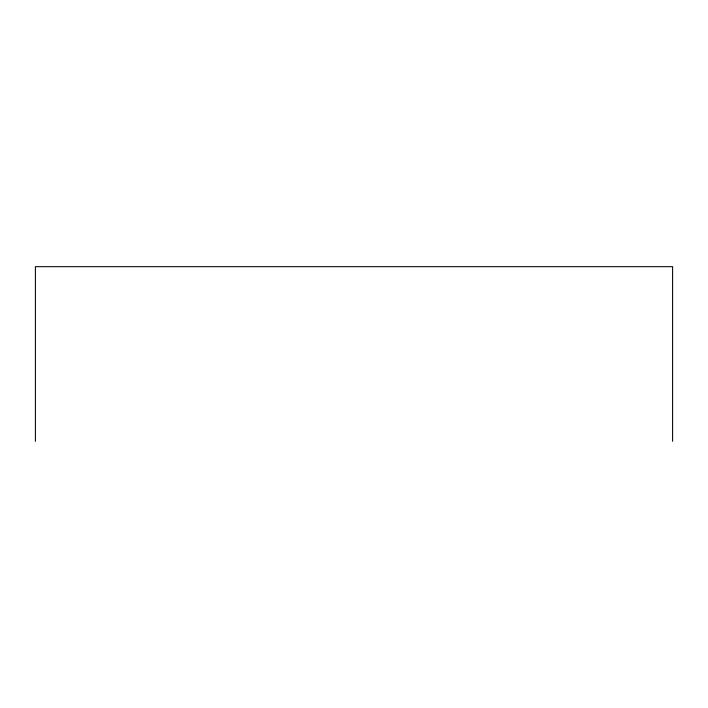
<?xml version="1.0" encoding="UTF-8"?>
<svg xmlns="http://www.w3.org/2000/svg" width="708" height="708" viewBox="0 0 708 708"><rect width="100%" height="100%" fill="white"/><g stroke="black" fill="none" stroke-linecap="round" stroke-linejoin="round"><path stroke-width="1.06" d="M672.6 441.323L672.6 266.677L35.4 266.677L35.4 441.323"/></g></svg>
